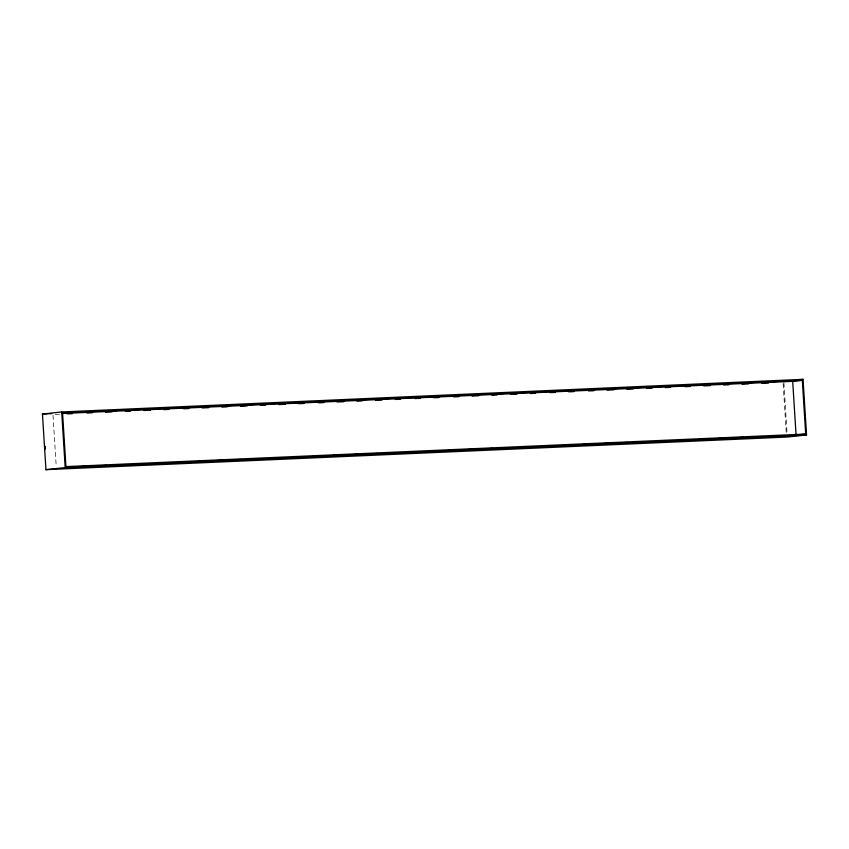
<?xml version="1.0" encoding="UTF-8"?>
<svg xmlns="http://www.w3.org/2000/svg" width="849" height="849" viewBox="0 0 849 849"><rect width="100%" height="100%" fill="white"/><g stroke="black" fill="none" stroke-linecap="round" stroke-linejoin="round"><path stroke-width="0.64" stroke-dasharray="4.25 3.18" d="M55.206 414.418L60.502 414.185M783.882 382.708L787.055 433.16M783.149 383.706L786.291 433.51M53.009 415.214L56.225 466.334"/><path stroke-width="1.27" d="M42.45 414.036L61.701 411.956L803.048 379.344L806.55 434.964L787.299 437.044L45.952 469.656L42.45 414.036L51.715 413.622M797.911 379.896L803.048 379.344M792.69 381.35L802.316 380.32L805.701 434.062L796.075 435.102L792.69 381.35L62.189 413.495M45.952 469.656L65.203 467.587L806.55 434.964M802.316 380.32L62.55 412.869L65.935 466.61L805.701 434.062M67.124 413.898L72.42 413.665M86.969 413.017L92.265 412.784M105.499 412.2L112.121 411.914M125.355 411.33L130.64 411.096M143.874 410.513L150.496 410.226M163.73 409.642L169.025 409.409M183.575 408.772L188.871 408.539M202.104 407.955L208.727 407.658M221.96 407.085L227.245 406.851M240.479 406.268L247.101 405.971M260.335 405.387L265.631 405.153M278.865 404.58L285.476 404.283M298.71 403.7L304.006 403.466M318.566 402.829L323.862 402.596M337.095 402.012L343.707 401.726M356.941 401.142L362.236 400.908M375.47 400.325L382.082 400.038M395.316 399.454L400.611 399.221M415.172 398.574L420.467 398.351M433.701 397.767L438.986 397.534M453.546 396.886L458.842 396.653M472.076 396.08L478.687 395.783M491.921 395.199L497.217 394.965M510.451 394.382L517.073 394.095M530.307 393.512L535.602 393.278M550.152 392.641L555.448 392.408M568.681 391.824L573.977 391.591M588.537 390.954L593.822 390.72M607.056 390.137L613.678 389.84M626.912 389.267L633.524 388.969M646.758 388.386L652.053 388.152M665.287 387.579L670.583 387.346M685.143 386.698L690.428 386.465M703.662 385.881L710.284 385.595M723.518 385.011L728.813 384.777M742.047 384.194L748.659 383.907M761.893 383.324L768.515 383.037M65.575 467.237L68.217 467.12M81.451 466.536L88.073 466.25M101.307 465.666L106.592 465.432M119.826 464.849L126.448 464.562M139.682 463.978L144.977 463.745M159.527 463.108L164.823 462.875M178.057 462.291L183.352 462.058M197.913 461.41L203.198 461.187M216.431 460.604L223.054 460.307M236.287 459.723L241.583 459.489M254.817 458.916L261.428 458.619M274.662 458.036L279.958 457.802M294.518 457.165L299.814 456.932M313.048 456.348L318.333 456.115M332.893 455.478L338.189 455.244M351.422 454.661L358.034 454.374M371.268 453.791L377.89 453.493M391.124 452.91L396.419 452.676M409.653 452.103L414.938 451.87M429.498 451.222L434.794 450.989M448.028 450.416L453.324 450.182M467.873 449.535L473.169 449.301M486.403 448.718L493.025 448.431M506.259 447.848L512.87 447.561M526.104 446.977L531.4 446.744M544.634 446.16L549.929 445.927M564.489 445.29L569.775 445.056M583.008 444.473L589.63 444.176M602.864 443.603L608.16 443.369M622.71 442.722L628.005 442.488M641.239 441.904L647.861 441.618M661.095 441.034L666.38 440.801M679.614 440.217L684.91 439.984M699.47 439.347L704.766 439.113M717.999 438.53L724.611 438.243M737.845 437.659L743.14 437.426M757.701 436.789L762.996 436.556M776.219 435.972L782.842 435.675M61.701 411.956L65.203 467.587M45.284 446.404L45.443 449.025"/></g></svg>
